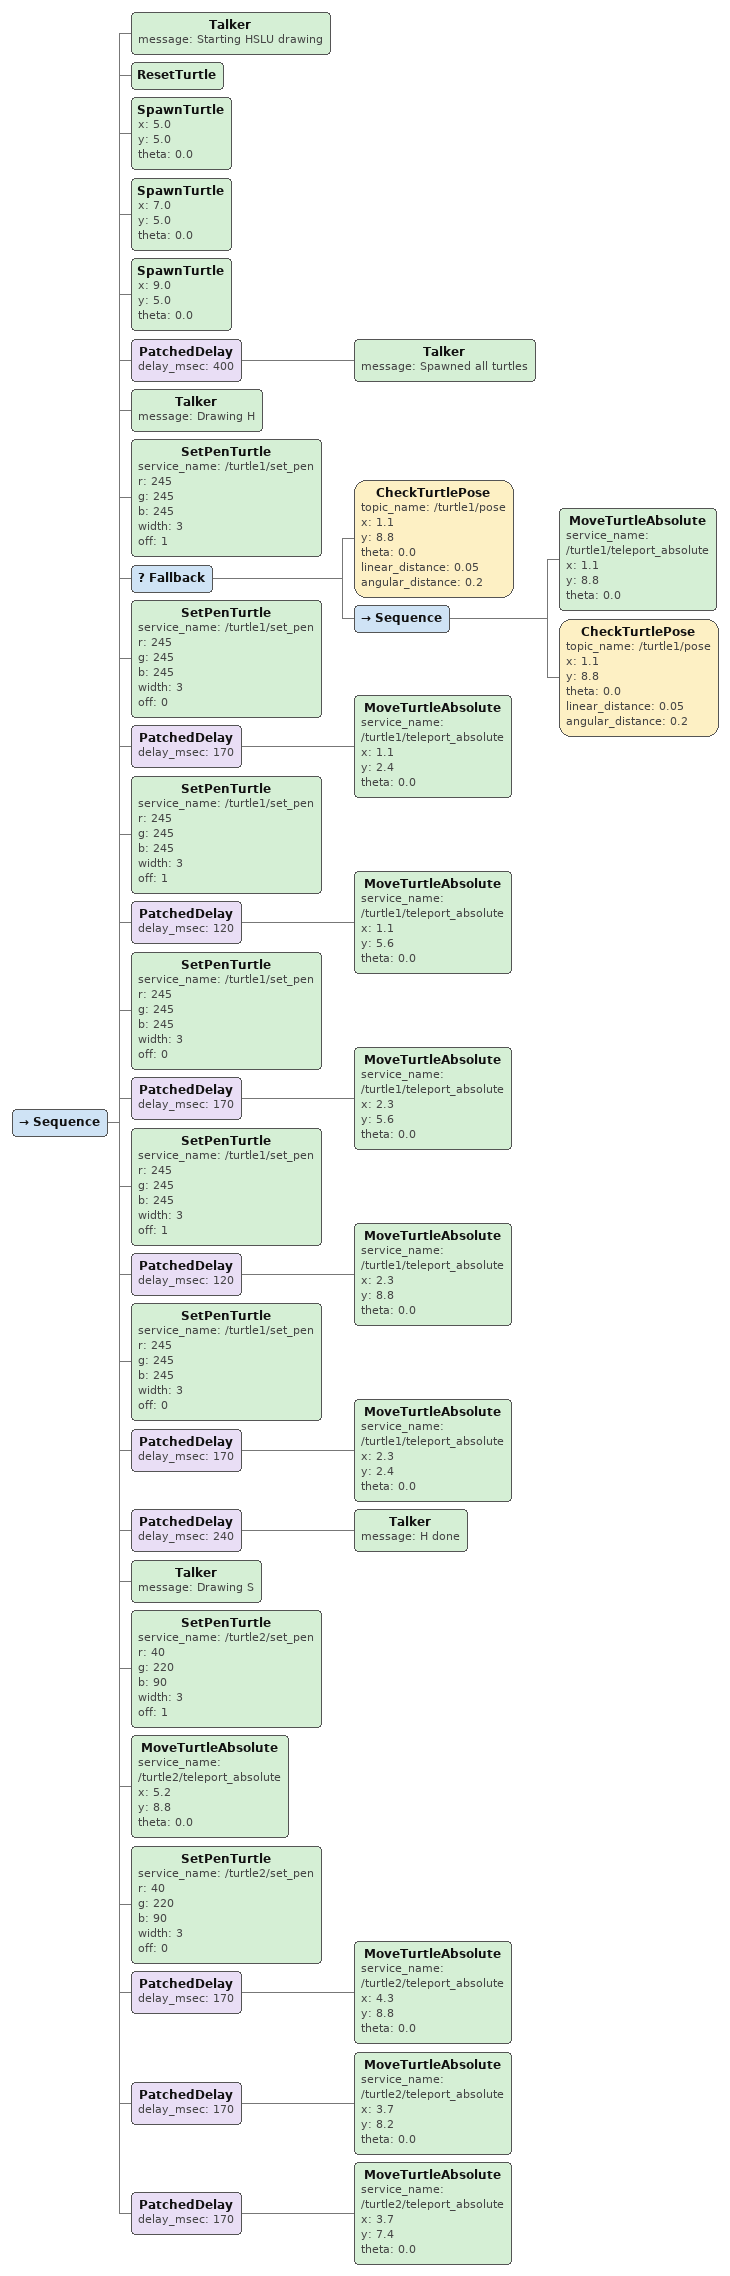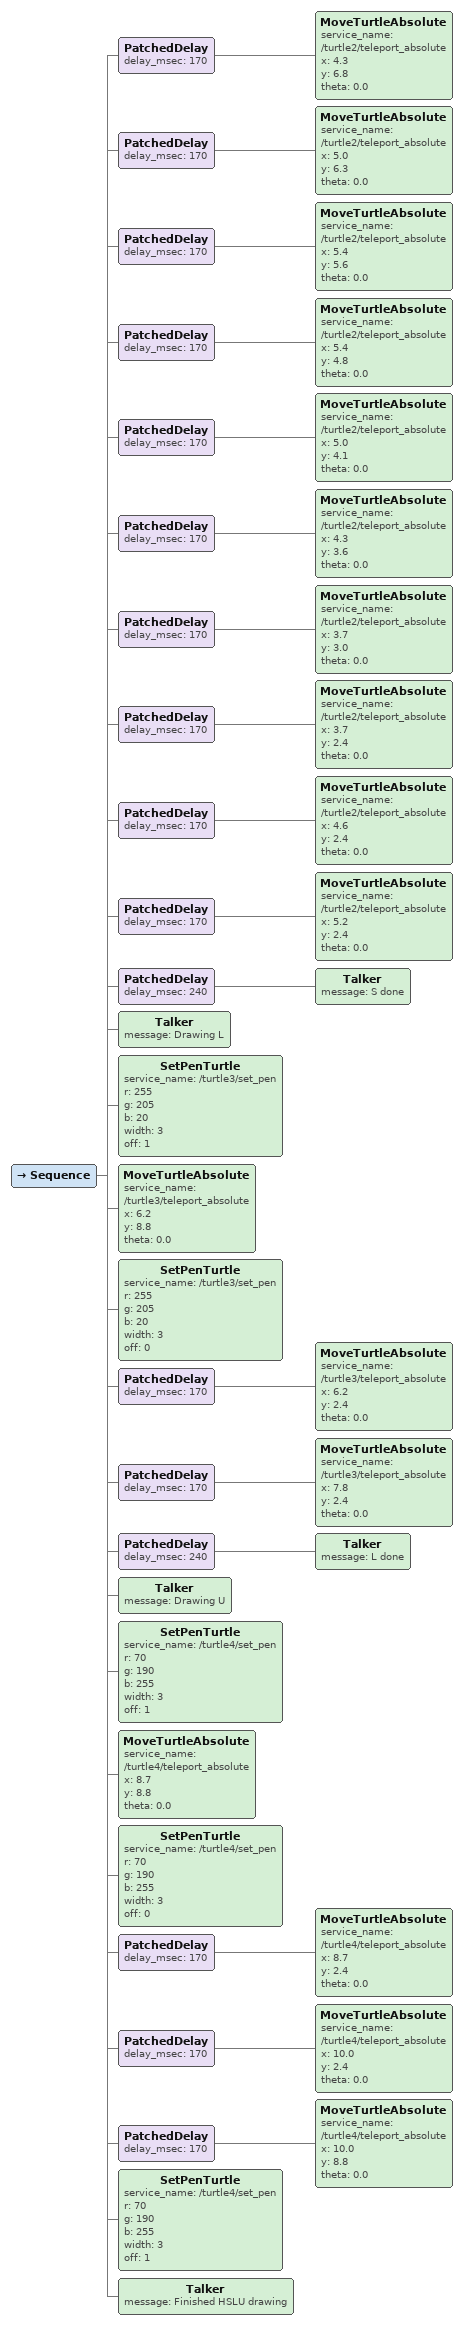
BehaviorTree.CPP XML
<Sequence>
  <Talker message="Starting HSLU drawing"/>
  <ResetTurtle/>

  <!-- Create turtle2, turtle3 and turtle4 -->
  <SpawnTurtle x="5.0" y="5.0" theta="0.0"/>
  <SpawnTurtle x="7.0" y="5.0" theta="0.0"/>
  <SpawnTurtle x="9.0" y="5.0" theta="0.0"/>
  <PatchedDelay delay_msec="400">
    <Talker message="Spawned all turtles"/>
  </PatchedDelay>

  <Talker message="Drawing H"/>
  <SetPenTurtle service_name="/turtle1/set_pen" r="245" g="245" b="245" width="3" off="1"/>
  <Fallback>
    <CheckTurtlePose topic_name="/turtle1/pose" x="1.1" y="8.8" theta="0.0" linear_distance="0.05" angular_distance="0.2"/>
    <Sequence>
      <MoveTurtleAbsolute service_name="/turtle1/teleport_absolute" x="1.1" y="8.8" theta="0.0"/>
      <CheckTurtlePose topic_name="/turtle1/pose" x="1.1" y="8.8" theta="0.0" linear_distance="0.05" angular_distance="0.2"/>
    </Sequence>
  </Fallback>
  <SetPenTurtle service_name="/turtle1/set_pen" r="245" g="245" b="245" width="3" off="0"/>
  <PatchedDelay delay_msec="170">
    <MoveTurtleAbsolute service_name="/turtle1/teleport_absolute" x="1.1" y="2.4" theta="0.0"/>
  </PatchedDelay>
  <SetPenTurtle service_name="/turtle1/set_pen" r="245" g="245" b="245" width="3" off="1"/>
  <PatchedDelay delay_msec="120">
    <MoveTurtleAbsolute service_name="/turtle1/teleport_absolute" x="1.1" y="5.6" theta="0.0"/>
  </PatchedDelay>
  <SetPenTurtle service_name="/turtle1/set_pen" r="245" g="245" b="245" width="3" off="0"/>
  <PatchedDelay delay_msec="170">
    <MoveTurtleAbsolute service_name="/turtle1/teleport_absolute" x="2.3" y="5.6" theta="0.0"/>
  </PatchedDelay>
  <SetPenTurtle service_name="/turtle1/set_pen" r="245" g="245" b="245" width="3" off="1"/>
  <PatchedDelay delay_msec="120">
    <MoveTurtleAbsolute service_name="/turtle1/teleport_absolute" x="2.3" y="8.8" theta="0.0"/>
  </PatchedDelay>
  <SetPenTurtle service_name="/turtle1/set_pen" r="245" g="245" b="245" width="3" off="0"/>
  <PatchedDelay delay_msec="170">
    <MoveTurtleAbsolute service_name="/turtle1/teleport_absolute" x="2.3" y="2.4" theta="0.0"/>
  </PatchedDelay>
  <PatchedDelay delay_msec="240">
    <Talker message="H done"/>
  </PatchedDelay>

  <Talker message="Drawing S"/>
  <SetPenTurtle service_name="/turtle2/set_pen" r="40" g="220" b="90" width="3" off="1"/>
  <MoveTurtleAbsolute service_name="/turtle2/teleport_absolute" x="5.2" y="8.8" theta="0.0"/>
  <SetPenTurtle service_name="/turtle2/set_pen" r="40" g="220" b="90" width="3" off="0"/>
  <PatchedDelay delay_msec="170">
    <MoveTurtleAbsolute service_name="/turtle2/teleport_absolute" x="4.3" y="8.8" theta="0.0"/>
  </PatchedDelay>
  <PatchedDelay delay_msec="170">
    <MoveTurtleAbsolute service_name="/turtle2/teleport_absolute" x="3.7" y="8.2" theta="0.0"/>
  </PatchedDelay>
  <PatchedDelay delay_msec="170">
    <MoveTurtleAbsolute service_name="/turtle2/teleport_absolute" x="3.7" y="7.4" theta="0.0"/>
  </PatchedDelay>
</Sequence>

<Sequence>
  <PatchedDelay delay_msec="170">
    <MoveTurtleAbsolute service_name="/turtle2/teleport_absolute" x="4.3" y="6.8" theta="0.0"/>
  </PatchedDelay>
  <PatchedDelay delay_msec="170">
    <MoveTurtleAbsolute service_name="/turtle2/teleport_absolute" x="5.0" y="6.3" theta="0.0"/>
  </PatchedDelay>
  <PatchedDelay delay_msec="170">
    <MoveTurtleAbsolute service_name="/turtle2/teleport_absolute" x="5.4" y="5.6" theta="0.0"/>
  </PatchedDelay>
  <PatchedDelay delay_msec="170">
    <MoveTurtleAbsolute service_name="/turtle2/teleport_absolute" x="5.4" y="4.8" theta="0.0"/>
  </PatchedDelay>
  <PatchedDelay delay_msec="170">
    <MoveTurtleAbsolute service_name="/turtle2/teleport_absolute" x="5.0" y="4.1" theta="0.0"/>
  </PatchedDelay>
  <PatchedDelay delay_msec="170">
    <MoveTurtleAbsolute service_name="/turtle2/teleport_absolute" x="4.3" y="3.6" theta="0.0"/>
  </PatchedDelay>
  <PatchedDelay delay_msec="170">
    <MoveTurtleAbsolute service_name="/turtle2/teleport_absolute" x="3.7" y="3.0" theta="0.0"/>
  </PatchedDelay>
  <PatchedDelay delay_msec="170">
    <MoveTurtleAbsolute service_name="/turtle2/teleport_absolute" x="3.7" y="2.4" theta="0.0"/>
  </PatchedDelay>
  <PatchedDelay delay_msec="170">
    <MoveTurtleAbsolute service_name="/turtle2/teleport_absolute" x="4.6" y="2.4" theta="0.0"/>
  </PatchedDelay>
  <PatchedDelay delay_msec="170">
    <MoveTurtleAbsolute service_name="/turtle2/teleport_absolute" x="5.2" y="2.4" theta="0.0"/>
  </PatchedDelay>
  <PatchedDelay delay_msec="240">
    <Talker message="S done"/>
  </PatchedDelay>

  <Talker message="Drawing L"/>
  <SetPenTurtle service_name="/turtle3/set_pen" r="255" g="205" b="20" width="3" off="1"/>
  <MoveTurtleAbsolute service_name="/turtle3/teleport_absolute" x="6.2" y="8.8" theta="0.0"/>
  <SetPenTurtle service_name="/turtle3/set_pen" r="255" g="205" b="20" width="3" off="0"/>
  <PatchedDelay delay_msec="170">
    <MoveTurtleAbsolute service_name="/turtle3/teleport_absolute" x="6.2" y="2.4" theta="0.0"/>
  </PatchedDelay>
  <PatchedDelay delay_msec="170">
    <MoveTurtleAbsolute service_name="/turtle3/teleport_absolute" x="7.8" y="2.4" theta="0.0"/>
  </PatchedDelay>
  <PatchedDelay delay_msec="240">
    <Talker message="L done"/>
  </PatchedDelay>

  <Talker message="Drawing U"/>
  <SetPenTurtle service_name="/turtle4/set_pen" r="70" g="190" b="255" width="3" off="1"/>
  <MoveTurtleAbsolute service_name="/turtle4/teleport_absolute" x="8.7" y="8.8" theta="0.0"/>
  <SetPenTurtle service_name="/turtle4/set_pen" r="70" g="190" b="255" width="3" off="0"/>
  <PatchedDelay delay_msec="170">
    <MoveTurtleAbsolute service_name="/turtle4/teleport_absolute" x="8.7" y="2.4" theta="0.0"/>
  </PatchedDelay>
  <PatchedDelay delay_msec="170">
    <MoveTurtleAbsolute service_name="/turtle4/teleport_absolute" x="10.0" y="2.4" theta="0.0"/>
  </PatchedDelay>
  <PatchedDelay delay_msec="170">
    <MoveTurtleAbsolute service_name="/turtle4/teleport_absolute" x="10.0" y="8.8" theta="0.0"/>
  </PatchedDelay>
  <SetPenTurtle service_name="/turtle4/set_pen" r="70" g="190" b="255" width="3" off="1"/>

  <Talker message="Finished HSLU drawing"/>
</Sequence>
